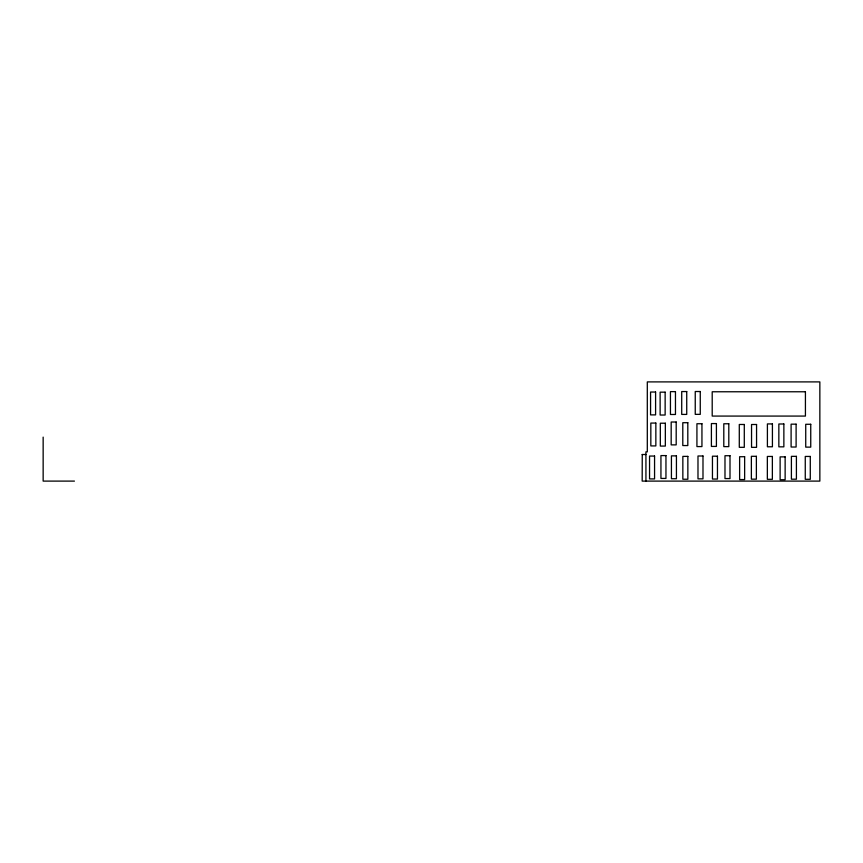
<?xml version="1.0" encoding="UTF-8"?>
<svg xmlns="http://www.w3.org/2000/svg" width="863" height="863" viewBox="0 0 863 863"><rect width="100%" height="100%" fill="white"/><g stroke="black" fill="none" stroke-linecap="round" stroke-linejoin="round"><path stroke-width="1.29" d="M642.18 454.51L645.934 454.51M74.434 481.101L43.15 481.101L43.15 437.12M645.934 481.101L645.934 451.856L647.304 451.856L647.304 381.899L819.85 381.899L819.85 481.101L642.18 481.101L642.255 454.51M675.459 391.629L670.443 391.629L670.443 414.488L675.459 414.488L675.459 391.629M686.732 391.554L681.716 391.554L681.716 414.413L686.732 414.413L686.732 391.554M700.26 391.511L695.244 391.511L695.244 414.359L700.26 414.359L700.26 391.511M805.427 391.77L712.202 391.77L712.202 416.074L805.427 416.074L805.427 391.77M655.589 392.029L650.573 392.029L650.573 414.887L655.589 414.887L655.589 392.029M665.146 392.169L660.13 392.169L660.13 415.027L665.146 415.027L665.146 392.169M676.193 422.018L671.177 422.018L671.177 444.877L676.193 444.877L676.193 422.018M687.811 422.708L682.795 422.708L682.795 445.556L687.811 445.556L687.811 422.708M655.848 423.064L650.831 423.064L650.831 445.923L655.848 445.923L655.848 423.064M665.341 423.215L660.324 423.215L660.324 446.074L665.341 446.074L665.341 423.215M716.409 423.571L711.403 423.571L711.403 446.419L716.409 446.419L716.409 423.571M701.943 423.733L696.926 423.733L696.926 446.581L701.943 446.581L701.943 423.733M728.804 423.765L723.798 423.765L723.798 446.624L728.804 446.624L728.804 423.765M772.417 423.916L767.401 423.916L767.401 446.775L772.417 446.775L772.417 423.916M783.863 423.992L778.847 423.992L778.847 446.84L783.863 446.84L783.863 423.992M796.107 424.165L791.101 424.165L791.101 447.023L796.107 447.023L796.107 424.165M810.745 424.283L805.729 424.283L805.729 447.131L810.745 447.131L810.745 424.283M744.294 424.477L739.289 424.477L739.289 447.325L744.294 447.325L744.294 424.477M756.56 424.499L751.544 424.499L751.544 447.347L756.56 447.347L756.56 424.499M665.956 455.588L660.939 455.588L660.939 478.436L665.956 478.436L665.956 455.588M730.001 455.718L724.985 455.718L724.985 478.577L730.001 478.577L730.001 455.718M676.43 455.869L671.425 455.869L671.425 478.728L676.43 478.728L676.43 455.869M702.989 455.998L697.984 455.998L697.984 478.857L702.989 478.857L702.989 455.998M654.564 456.052L649.548 456.052L649.548 478.911L654.564 478.911L654.564 456.052M717.455 456.193L712.45 456.193L712.45 479.041L717.455 479.041L717.455 456.193M756.376 456.3L751.371 456.3L751.371 479.159L756.376 479.159L756.376 456.3M796.409 456.344L791.403 456.344L791.403 479.192L796.409 479.192L796.409 456.344M687.854 456.387L682.849 456.387L682.849 479.235L687.854 479.235L687.854 456.387M772.363 456.451L767.347 456.451L767.347 479.31L772.363 479.31L772.363 456.451M810.281 456.441L805.265 456.441L805.265 479.299L810.281 479.299L810.281 456.441M744.64 456.721L739.623 456.721L739.623 479.569L744.64 479.569L744.64 456.721M785.136 456.872L780.12 456.872L780.12 479.731L785.136 479.731L785.136 456.872"/></g></svg>
